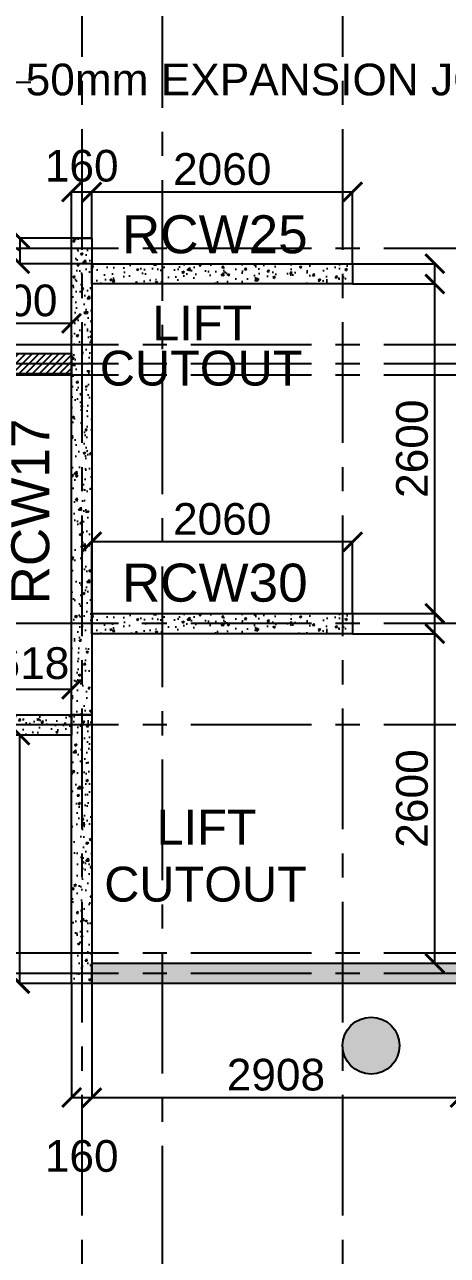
# Model space of a CAD drawing. Header units: inches. Extents: x 207135 to 337634, y -175669 to -89669.
# Drawn here: x 254051 to 257392, y -115947 to -106236 of the extents above; entities that cross this region are included whole.
import ezdxf

# ---------------------------------------------------------------- set-up
doc = ezdxf.new("R2010")
doc.units = ezdxf.units.IN
doc.header["$MEASUREMENT"] = 0
doc.linetypes.add('CENTER', pattern=[50.8, 31.75, -6.35, 6.35, -6.35])
for name, color, linetype in [('160 R.C. WALL HAT', 8, 'Continuous'), ('160 R.C.WALL', 6, 'Continuous'), ('ARROW', 5, 'Continuous'), ('DIM', 251, 'Continuous'), ('GRID', 8, 'CENTER'), ('JKEC COL', 6, 'Continuous'), ('JKEC COL HAT', 2, 'Continuous'), ('SHEAR WALL', 6, 'Continuous'), ('SHEAR WALL NAME', 3, 'Continuous'), ('SHEARWALL HATCH', 8, 'Continuous'), ('TEXT-1', 3, 'Continuous')]:
    doc.layers.add(name, color=color, linetype=linetype)
doc.layers.add('text', color=4, linetype='Continuous', lineweight=30)
doc.styles.add('T200', font='sanss___.ttf', dxfattribs={"height": 250})
doc.styles.add('T300', font='sanss___.ttf', dxfattribs={"height": 350})
doc.dimstyles.new('T 200', dxfattribs={"dimtxt": 250, "dimasz": 150, "dimexe": 1, "dimexo": 0, "dimgap": 50, "dimtad": 1, "dimdec": 0, "dimdsep": 46, "dimtxsty": 'T200', "dimblk": 'ARCHTICK', "dimcen": 2.5, "dimdle": 1, "dimclrd": 5, "dimclre": 253, "dimclrt": 1, "dimadec": 0, "dimazin": 0, "dimtfac": 1, "dimtdec": 0, "dimtmove": 2, "dimatfit": 3, "dimfxl": 0, "dimarcsym": 0})
doc.dimstyles.new('T 300', dxfattribs={"dimtxt": 250, "dimasz": 150, "dimexe": 1, "dimexo": 0, "dimgap": 50, "dimtad": 1, "dimdec": 0, "dimrnd": 5, "dimdsep": 46, "dimtxsty": 'T200', "dimblk": 'ARCHTICK', "dimcen": 2.5, "dimdle": 1, "dimclrd": 5, "dimclre": 253, "dimclrt": 4, "dimadec": 0, "dimazin": 0, "dimtfac": 1, "dimtdec": 0, "dimtmove": 2, "dimatfit": 3, "dimfxl": 0, "dimarcsym": 0})
pattern_1 = [(50, (2161803.26, 279547.85), (179.315046, -15.688034), [18.75, -206.25]), (355, (2161803.26, 279547.85), (-34.687833, 188.048033), [15, -165]), (100.451444, (2161818.2, 279546.54), (144.627212, 172.359998), [15.935048, -175.285528]), (46.1842, (2161803.26, 279597.85), (266.810333, -41.37982), [28.125, -309.375]), (96.635635, (2161825.5, 279594.4), (233.665486, 243.52965), [23.902586, -262.92844]), (351.184164, (2161803.26, 279597.85), (233.665486, 243.52965), [22.5, -247.5]), (21, (2161828.26, 279585.35), (149.226763, -100.654723), [18.75, -206.25]), (326, (2161828.26, 279585.35), (60.828833, 181.287511), [15, -165]), (71.451445, (2161840.7, 279576.96), (210.055594, 80.632788), [15.935047, -175.285528]), (37.5, (2161803.26, 279547.85), (3.0399638, 83.2234635), [0, -163, 0, -167.5, 0, -165.625]), (7.5, (2161803.26, 279547.85), (65.7673844, 98.602928), [0, -95.5, 0, -159.25, 0, -63.125]), (327.5, (2161747.51, 279547.85), (133.455609, -5.638718), [0, -62.5, 0, -195, 0, -258.75]), (317.5, (2161722.51, 279547.85), (145.796542, 25.0262456), [0, -81.25, 0, -129.5, 0, -183.75])]

# ---------------------------------------------------------------- blocks, each defined once
blk = doc.blocks.new('_ARCHTICK')
at = {"color": 0, "linetype": 'ByBlock', "const_width": 0.15}
blk.add_lwpolyline([(-0.5, -0.5), (0.5, 0.5)], dxfattribs=at)
blk = doc.blocks.new('*D354')
at = {"layer": 'Defpoints', "color": 0}
for p in [(254422.7, -111480.8), (253804.4, -111662.5, 14.7), (254422.7, -111682.5, 14.7)]:
    blk.add_point(p, dxfattribs=at)
at = {"layer": 'DIM', "color": 5, "lineweight": -2}
blk.add_line((253803.4, -111480.8), (254423.7, -111480.8), dxfattribs=at)
at = {"layer": 'DIM', "color": 253, "lineweight": -2}
for p, q in [((253804.4, -111662.5), (253804.4, -111479.8)), ((254422.7, -111682.5), (254422.7, -111479.8))]:
    blk.add_line(p, q, dxfattribs=at)
at = {"layer": 'DIM', "color": 5, "lineweight": -2, "xscale": 150, "yscale": 150, "zscale": 150, "rotation": 180}
blk.add_blockref('_ARCHTICK', (253804.4, -111480.8), dxfattribs=at)
at = {"layer": 'DIM', "color": 5, "lineweight": -2, "xscale": 150, "yscale": 150, "zscale": 150}
blk.add_blockref('_ARCHTICK', (254422.7, -111480.8), dxfattribs=at)
at = {"layer": 'DIM', "color": 1, "insert": (254113.6, -111275.9), "char_height": 250, "attachment_point": 5, "style": 'T200'}
blk.add_mtext('618', dxfattribs=at)
blk = doc.blocks.new('*D359')
at = {"layer": 'Defpoints', "color": 0}
for p in [(254422.7, -108592.9), (253422.7, -108832.3, 14.7), (254422.7, -108832.3, 14.7)]:
    blk.add_point(p, dxfattribs=at)
at = {"layer": 'DIM', "color": 5, "lineweight": -2}
blk.add_line((253421.7, -108592.9), (254423.7, -108592.9), dxfattribs=at)
at = {"layer": 'DIM', "color": 253, "lineweight": -2}
for p, q in [((253422.7, -108832.3), (253422.7, -108591.9)), ((254422.7, -108832.3), (254422.7, -108591.9))]:
    blk.add_line(p, q, dxfattribs=at)
at = {"layer": 'DIM', "color": 5, "lineweight": -2, "xscale": 150, "yscale": 150, "zscale": 150, "rotation": 180}
blk.add_blockref('_ARCHTICK', (253422.7, -108592.9), dxfattribs=at)
at = {"layer": 'DIM', "color": 5, "lineweight": -2, "xscale": 150, "yscale": 150, "zscale": 150}
blk.add_blockref('_ARCHTICK', (254422.7, -108592.9), dxfattribs=at)
at = {"layer": 'DIM', "color": 1, "insert": (253922.7, -108414.1), "char_height": 250, "attachment_point": 5, "style": 'T200'}
blk.add_mtext('1000', dxfattribs=at)
blk = doc.blocks.new('*D361')
at = {"layer": 'Defpoints', "color": 0}
for p in [(254422.7, -113802.5, 14.7), (254582.7, -113802.5, 14.7), (254582.7, -114701.9)]:
    blk.add_point(p, dxfattribs=at)
at = {"layer": 'DIM', "color": 253, "lineweight": -2}
for p, q in [((254422.7, -113802.5), (254422.7, -114702.9)), ((254582.7, -113802.5), (254582.7, -114702.9))]:
    blk.add_line(p, q, dxfattribs=at)
at = {"layer": 'DIM', "color": 5, "lineweight": -2}
blk.add_line((254421.7, -114701.9), (254583.7, -114701.9), dxfattribs=at)
at = {"layer": 'DIM', "color": 5, "lineweight": -2, "xscale": 150, "yscale": 150, "zscale": 150, "rotation": 180}
blk.add_blockref('_ARCHTICK', (254422.7, -114701.9), dxfattribs=at)
at = {"layer": 'DIM', "color": 5, "lineweight": -2, "xscale": 150, "yscale": 150, "zscale": 150}
blk.add_blockref('_ARCHTICK', (254582.7, -114701.9), dxfattribs=at)
at = {"layer": 'DIM', "color": 1, "insert": (254502.7, -115164.7), "char_height": 250, "attachment_point": 5, "style": 'T200'}
blk.add_mtext('160', dxfattribs=at)
blk = doc.blocks.new('*D362')
at = {"layer": 'Defpoints', "color": 0}
for p in [(257491.2, -113802.5, 14.7), (254582.7, -113842.5, 14.7), (257491.2, -114701.9)]:
    blk.add_point(p, dxfattribs=at)
at = {"layer": 'DIM', "color": 253, "lineweight": -2}
for p, q in [((257491.2, -113802.5), (257491.2, -114702.9)), ((254582.7, -113842.5), (254582.7, -114702.9))]:
    blk.add_line(p, q, dxfattribs=at)
at = {"layer": 'DIM', "color": 5, "lineweight": -2}
blk.add_line((254581.7, -114701.9), (257492.2, -114701.9), dxfattribs=at)
at = {"layer": 'DIM', "color": 5, "lineweight": -2, "xscale": 150, "yscale": 150, "zscale": 150, "rotation": 180}
blk.add_blockref('_ARCHTICK', (254582.7, -114701.9), dxfattribs=at)
at = {"layer": 'DIM', "color": 5, "lineweight": -2, "xscale": 150, "yscale": 150, "zscale": 150}
blk.add_blockref('_ARCHTICK', (257491.2, -114701.9), dxfattribs=at)
at = {"layer": 'DIM', "color": 1, "insert": (256037, -114523.1), "char_height": 250, "attachment_point": 5, "style": 'T200'}
blk.add_mtext('2908', dxfattribs=at)
blk = doc.blocks.new('*D365')
at = {"layer": 'Defpoints', "color": 0}
for p in [(254582.7, -107922.5), (254014.3, -108122.5), (254582.7, -108122.5, 14.7)]:
    blk.add_point(p, dxfattribs=at)
at = {"layer": 'DIM', "color": 5, "lineweight": -2}
for p, q in [((253386.9, -107564.8), (253386.9, -106921)), ((254014.3, -108022.5), (253386.9, -107564.8)), ((254014.3, -107921.5), (254014.3, -108123.5))]:
    blk.add_line(p, q, dxfattribs=at)
at = {"layer": 'DIM', "color": 253, "lineweight": -2}
for p, q in [((254582.7, -107922.5), (254013.3, -107922.5)), ((254582.7, -108122.5), (254013.3, -108122.5))]:
    blk.add_line(p, q, dxfattribs=at)
at = {"layer": 'DIM', "color": 5, "lineweight": -2, "xscale": 150, "yscale": 150, "zscale": 150}
for p, rotation in [((254014.3, -107922.5), 90), ((254014.3, -108122.5), 270)]:
    blk.add_blockref('_ARCHTICK', p, dxfattribs=dict(at, rotation=rotation))
at = {"layer": 'DIM', "color": 1, "insert": (253208.2, -107242.9), "char_height": 250, "attachment_point": 5, "rotation": 90, "style": 'T200'}
blk.add_mtext('200', dxfattribs=at)
blk = doc.blocks.new('*D366')
at = {"layer": 'Defpoints', "color": 0}
for p in [(256642.7, -111042.5, 14.7), (257292.1, -111042.5), (256682.7, -113642.5, 14.7)]:
    blk.add_point(p, dxfattribs=at)
at = {"layer": 'DIM', "color": 253, "lineweight": -2}
for p, q in [((256642.7, -111042.5), (257293.1, -111042.5)), ((256682.7, -113642.5), (257293.1, -113642.5))]:
    blk.add_line(p, q, dxfattribs=at)
at = {"layer": 'DIM', "color": 5, "lineweight": -2}
blk.add_line((257292.1, -113643.5), (257292.1, -111041.5), dxfattribs=at)
at = {"layer": 'DIM', "color": 5, "lineweight": -2, "xscale": 150, "yscale": 150, "zscale": 150}
for p, rotation in [((257292.1, -111042.5), 90), ((257292.1, -113642.5), 270)]:
    blk.add_blockref('_ARCHTICK', p, dxfattribs=dict(at, rotation=rotation))
at = {"layer": 'DIM', "color": 1, "insert": (257113.2, -112342.5), "char_height": 250, "attachment_point": 5, "rotation": 90, "style": 'T200'}
blk.add_mtext('2600', dxfattribs=at)
blk = doc.blocks.new('*D367')
at = {"layer": 'Defpoints', "color": 0}
for p in [(256642.7, -110882.5, 14.7), (257292.1, -110882.5), (256642.7, -111042.5, 14.7)]:
    blk.add_point(p, dxfattribs=at)
at = {"layer": 'DIM', "color": 253, "lineweight": -2}
for p, q in [((256642.7, -110882.5), (257293.1, -110882.5)), ((256642.7, -111042.5), (257293.1, -111042.5))]:
    blk.add_line(p, q, dxfattribs=at)
at = {"layer": 'DIM', "color": 5, "lineweight": -2}
blk.add_line((257292.1, -111043.5), (257292.1, -110881.5), dxfattribs=at)
at = {"layer": 'DIM', "color": 5, "lineweight": -2, "xscale": 150, "yscale": 150, "zscale": 150}
for p, rotation in [((257292.1, -110882.5), 90), ((257292.1, -111042.5), 270)]:
    blk.add_blockref('_ARCHTICK', p, dxfattribs=dict(at, rotation=rotation))
at = {"layer": 'DIM', "color": 1, "insert": (257754.9, -110962.5), "char_height": 250, "attachment_point": 5, "rotation": 90, "style": 'T200'}
blk.add_mtext('160', dxfattribs=at)
blk = doc.blocks.new('*D368')
at = {"layer": 'Defpoints', "color": 0}
for p in [(256642.7, -108282.5, 14.7), (257292.1, -108282.5), (256642.7, -110882.5, 14.7)]:
    blk.add_point(p, dxfattribs=at)
at = {"layer": 'DIM', "color": 253, "lineweight": -2}
for p, q in [((256642.7, -108282.5), (257293.1, -108282.5)), ((256642.7, -110882.5), (257293.1, -110882.5))]:
    blk.add_line(p, q, dxfattribs=at)
at = {"layer": 'DIM', "color": 5, "lineweight": -2}
blk.add_line((257292.1, -110883.5), (257292.1, -108281.5), dxfattribs=at)
at = {"layer": 'DIM', "color": 5, "lineweight": -2, "xscale": 150, "yscale": 150, "zscale": 150}
for p, rotation in [((257292.1, -108282.5), 90), ((257292.1, -110882.5), 270)]:
    blk.add_blockref('_ARCHTICK', p, dxfattribs=dict(at, rotation=rotation))
at = {"layer": 'DIM', "color": 1, "insert": (257113.2, -109582.5), "char_height": 250, "attachment_point": 5, "rotation": 90, "style": 'T200'}
blk.add_mtext('2600', dxfattribs=at)
blk = doc.blocks.new('*D369')
at = {"layer": 'Defpoints', "color": 0}
for p in [(256642.7, -108122.5, 14.7), (257292.1, -108122.5), (256642.7, -108282.5, 14.7)]:
    blk.add_point(p, dxfattribs=at)
at = {"layer": 'DIM', "color": 253, "lineweight": -2}
for p, q in [((256642.7, -108122.5), (257293.1, -108122.5)), ((256642.7, -108282.5), (257293.1, -108282.5))]:
    blk.add_line(p, q, dxfattribs=at)
at = {"layer": 'DIM', "color": 5, "lineweight": -2}
blk.add_line((257292.1, -108283.5), (257292.1, -108121.5), dxfattribs=at)
at = {"layer": 'DIM', "color": 5, "lineweight": -2, "xscale": 150, "yscale": 150, "zscale": 150}
for p, rotation in [((257292.1, -108122.5), 90), ((257292.1, -108282.5), 270)]:
    blk.add_blockref('_ARCHTICK', p, dxfattribs=dict(at, rotation=rotation))
at = {"layer": 'DIM', "color": 1, "insert": (257754.9, -108202.5), "char_height": 250, "attachment_point": 5, "rotation": 90, "style": 'T200'}
blk.add_mtext('160', dxfattribs=at)
blk = doc.blocks.new('*D370')
at = {"layer": 'Defpoints', "color": 0}
for p in [(254582.7, -107556.4), (254422.7, -107922.5, 14.7), (254582.7, -107922.5)]:
    blk.add_point(p, dxfattribs=at)
at = {"layer": 'DIM', "color": 5, "lineweight": -2}
blk.add_line((254421.7, -107556.4), (254583.7, -107556.4), dxfattribs=at)
at = {"layer": 'DIM', "color": 253, "lineweight": -2}
for p, q in [((254422.7, -107922.5), (254422.7, -107555.4)), ((254582.7, -107922.5), (254582.7, -107555.4))]:
    blk.add_line(p, q, dxfattribs=at)
at = {"layer": 'DIM', "color": 5, "lineweight": -2, "xscale": 150, "yscale": 150, "zscale": 150, "rotation": 180}
blk.add_blockref('_ARCHTICK', (254422.7, -107556.4), dxfattribs=at)
at = {"layer": 'DIM', "color": 5, "lineweight": -2, "xscale": 150, "yscale": 150, "zscale": 150}
blk.add_blockref('_ARCHTICK', (254582.7, -107556.4), dxfattribs=at)
at = {"layer": 'DIM', "color": 1, "insert": (254502.7, -107351.4), "char_height": 250, "attachment_point": 5, "style": 'T200'}
blk.add_mtext('160', dxfattribs=at)
blk = doc.blocks.new('*D371')
at = {"layer": 'Defpoints', "color": 0}
for p in [(256642.7, -107556.4), (254582.7, -107922.5), (256642.7, -108122.5, 14.7)]:
    blk.add_point(p, dxfattribs=at)
at = {"layer": 'DIM', "color": 5, "lineweight": -2}
blk.add_line((254581.7, -107556.4), (256643.7, -107556.4), dxfattribs=at)
at = {"layer": 'DIM', "color": 253, "lineweight": -2}
for p, q in [((254582.7, -107922.5), (254582.7, -107555.4)), ((256642.7, -108122.5), (256642.7, -107555.4))]:
    blk.add_line(p, q, dxfattribs=at)
at = {"layer": 'DIM', "color": 5, "lineweight": -2, "xscale": 150, "yscale": 150, "zscale": 150, "rotation": 180}
blk.add_blockref('_ARCHTICK', (254582.7, -107556.4), dxfattribs=at)
at = {"layer": 'DIM', "color": 5, "lineweight": -2, "xscale": 150, "yscale": 150, "zscale": 150}
blk.add_blockref('_ARCHTICK', (256642.7, -107556.4), dxfattribs=at)
at = {"layer": 'DIM', "color": 1, "insert": (255612.7, -107377.4), "char_height": 250, "attachment_point": 5, "style": 'T200'}
blk.add_mtext('2060', dxfattribs=at)
blk = doc.blocks.new('*D372')
at = {"layer": 'Defpoints', "color": 0}
for p in [(254014.3, -111842.5), (254422.7, -111842.5, 14.7), (254422.7, -113802.5, 14.7)]:
    blk.add_point(p, dxfattribs=at)
at = {"layer": 'DIM', "color": 253, "lineweight": -2}
for p, q in [((254422.7, -111842.5), (254013.3, -111842.5)), ((254422.7, -113802.5), (254013.3, -113802.5))]:
    blk.add_line(p, q, dxfattribs=at)
at = {"layer": 'DIM', "color": 5, "lineweight": -2}
blk.add_line((254014.3, -113803.5), (254014.3, -111841.5), dxfattribs=at)
at = {"layer": 'DIM', "color": 5, "lineweight": -2, "xscale": 150, "yscale": 150, "zscale": 150}
for p, rotation in [((254014.3, -111842.5), 90), ((254014.3, -113802.5), 270)]:
    blk.add_blockref('_ARCHTICK', p, dxfattribs=dict(at, rotation=rotation))
at = {"layer": 'DIM', "color": 1, "insert": (253835.3, -112822.5), "char_height": 250, "attachment_point": 5, "rotation": 90, "style": 'T200'}
blk.add_mtext('1960', dxfattribs=at)
blk = doc.blocks.new('A$C49F5721B')
at = {"layer": 'JKEC COL HAT'}
h = blk.add_hatch(color=2, dxfattribs=at)
h.dxf.hatch_style = 1
edge = h.paths.add_edge_path()
edge.add_arc((2206, -650), 225, 0, 360)
at = {"layer": 'JKEC COL'}
blk.add_circle((2206, -650), 225, dxfattribs=at)
blk = doc.blocks.new('*D682')
at = {"layer": 'Defpoints', "color": 0}
for p in [(254582.7, -110316.9), (254582.7, -110882.5, 14.7), (256642.7, -110882.5, 14.7)]:
    blk.add_point(p, dxfattribs=at)
at = {"layer": 'DIM', "color": 5, "lineweight": -2}
blk.add_line((256643.7, -110316.9), (254581.7, -110316.9), dxfattribs=at)
at = {"layer": 'DIM', "color": 253, "lineweight": -2}
for p, q in [((254582.7, -110882.5), (254582.7, -110315.9)), ((256642.7, -110882.5), (256642.7, -110315.9))]:
    blk.add_line(p, q, dxfattribs=at)
at = {"layer": 'DIM', "color": 5, "lineweight": -2, "xscale": 150, "yscale": 150, "zscale": 150, "rotation": 180}
blk.add_blockref('_ARCHTICK', (254582.7, -110316.9), dxfattribs=at)
at = {"layer": 'DIM', "color": 5, "lineweight": -2, "xscale": 150, "yscale": 150, "zscale": 150}
blk.add_blockref('_ARCHTICK', (256642.7, -110316.9), dxfattribs=at)
at = {"layer": 'DIM', "color": 1, "insert": (255612.7, -110138), "char_height": 250, "attachment_point": 5, "style": 'T200'}
blk.add_mtext('2060', dxfattribs=at)

msp = doc.modelspace()

# ---------------------------------------------------------------- hatches: boundary and pattern name
at = {"layer": '160 R.C. WALL HAT'}
h = msp.add_hatch(dxfattribs=at)
h.set_pattern_fill('AR-CONC', color=256, scale=25)
h.set_pattern_definition([(50, (2159743.26, 281507.85), (179.315046, -15.688034), [18.75, -206.25]), (355, (2159743.26, 281507.85), (-34.687833, 188.048033), [15, -165]), (100.451444, (2159758.2, 281506.54), (144.627212, 172.359998), [15.935048, -175.285528]), (46.1842, (2159743.26, 281557.85), (266.810333, -41.37982), [28.125, -309.375]), (96.635635, (2159765.5, 281554.4), (233.665486, 243.52965), [23.902586, -262.92844]), (351.184164, (2159743.26, 281557.85), (233.665486, 243.52965), [22.5, -247.5]), (21, (2159768.26, 281545.35), (149.226763, -100.654723), [18.75, -206.25]), (326, (2159768.26, 281545.35), (60.828833, 181.287511), [15, -165]), (71.451445, (2159780.7, 281536.96), (210.055594, 80.632788), [15.935047, -175.285528]), (37.5, (2159743.26, 281507.85), (3.0399638, 83.2234635), [0, -163, 0, -167.5, 0, -165.625]), (7.5, (2159743.26, 281507.85), (65.7673844, 98.602928), [0, -95.5, 0, -159.25, 0, -63.125]), (327.5, (2159687.51, 281507.85), (133.455609, -5.638718), [0, -62.5, 0, -195, 0, -258.75]), (317.5, (2159662.51, 281507.85), (145.796542, 25.0262456), [0, -81.25, 0, -129.5, 0, -183.75])])
h.paths.add_polyline_path([(254582.7, -107922.5), (254422.7, -107922.5), (254422.7, -111682.5), (254582.7, -111682.5)])
h = msp.add_hatch(dxfattribs=at)
h.set_pattern_fill('AR-CONC', color=256, scale=25)
h.set_pattern_definition([(50, (2159903.26, 284907.85), (179.315046, -15.688034), [18.75, -206.25]), (355, (2159903.26, 284907.85), (-34.687833, 188.048033), [15, -165]), (100.451444, (2159918.2, 284906.54), (144.627212, 172.359998), [15.935048, -175.285528]), (46.1842, (2159903.26, 284957.85), (266.810333, -41.37982), [28.125, -309.375]), (96.635635, (2159925.5, 284954.4), (233.665486, 243.52965), [23.902586, -262.92844]), (351.184164, (2159903.26, 284957.85), (233.665486, 243.52965), [22.5, -247.5]), (21, (2159928.26, 284945.35), (149.226763, -100.654723), [18.75, -206.25]), (326, (2159928.26, 284945.35), (60.828833, 181.287511), [15, -165]), (71.451445, (2159940.7, 284936.96), (210.055594, 80.632788), [15.935047, -175.285528]), (37.5, (2159903.26, 284907.85), (3.0399638, 83.2234635), [0, -163, 0, -167.5, 0, -165.625]), (7.5, (2159903.26, 284907.85), (65.7673844, 98.602928), [0, -95.5, 0, -159.25, 0, -63.125]), (327.5, (2159847.51, 284907.85), (133.455609, -5.638718), [0, -62.5, 0, -195, 0, -258.75]), (317.5, (2159822.51, 284907.85), (145.796542, 25.0262456), [0, -81.25, 0, -129.5, 0, -183.75])])
h.paths.add_polyline_path([(256642.7, -108122.5), (254582.7, -108122.5), (254582.7, -108282.5), (256482.7, -108282.5), (256642.7, -108282.5)])
h = msp.add_hatch(dxfattribs=at)
h.set_pattern_fill('AR-CONC', color=256, scale=25)
h.set_pattern_definition([(50, (2159903.26, 282147.85), (179.315046, -15.688034), [18.75, -206.25]), (355, (2159903.26, 282147.85), (-34.687833, 188.048033), [15, -165]), (100.451444, (2159918.2, 282146.54), (144.627212, 172.359998), [15.935048, -175.285528]), (46.1842, (2159903.26, 282197.85), (266.810333, -41.37982), [28.125, -309.375]), (96.635635, (2159925.5, 282194.4), (233.665486, 243.52965), [23.902586, -262.92844]), (351.184164, (2159903.26, 282197.85), (233.665486, 243.52965), [22.5, -247.5]), (21, (2159928.26, 282185.35), (149.226763, -100.654723), [18.75, -206.25]), (326, (2159928.26, 282185.35), (60.828833, 181.287511), [15, -165]), (71.451445, (2159940.7, 282176.96), (210.055594, 80.632788), [15.935047, -175.285528]), (37.5, (2159903.26, 282147.85), (3.0399638, 83.2234635), [0, -163, 0, -167.5, 0, -165.625]), (7.5, (2159903.26, 282147.85), (65.7673844, 98.602928), [0, -95.5, 0, -159.25, 0, -63.125]), (327.5, (2159847.51, 282147.85), (133.455609, -5.638718), [0, -62.5, 0, -195, 0, -258.75]), (317.5, (2159822.51, 282147.85), (145.796542, 25.0262456), [0, -81.25, 0, -129.5, 0, -183.75])])
h.paths.add_polyline_path([(256642.7, -110882.5), (254582.7, -110882.5), (254582.7, -111042.5), (256642.7, -111042.5)])
h = msp.add_hatch(dxfattribs=at)
h.set_pattern_fill('AR-CONC', color=256, scale=25)
h.set_pattern_definition(pattern_1)
h.paths.add_polyline_path([(253804.4, -111682.5), (253804.4, -111842.5), (254422.7, -111842.5), (254422.7, -111682.5)])
h.paths.add_polyline_path([(252514.4, -111842.5), (252514.4, -111682.5), (251799.5, -111682.5), (251799.5, -111842.5)])
h = msp.add_hatch(dxfattribs=at)
h.set_pattern_fill('AR-CONC', color=256, scale=25)
h.set_pattern_definition(pattern_1)
h.paths.add_polyline_path([(254422.7, -111682.5), (254582.7, -111682.5), (254582.7, -113802.5), (254422.7, -113802.5)])
h = msp.add_hatch(dxfattribs=at)
h.set_pattern_fill('AR-CONC', color=256, scale=25)
h.set_pattern_definition(pattern_1)
h.paths.add_polyline_path([(257491.4, -113802.5), (257491.5, -113642.5), (254582.7, -113642.5), (254582.6, -113802.5)])
h.paths.add_polyline_path([(259492.5, -113642.5), (259492.5, -113802.5), (263660.7, -113802.5), (263660.7, -113642.5)])
at = {"layer": 'SHEARWALL HATCH'}
h = msp.add_hatch(dxfattribs=at)
h.set_pattern_fill('ANSI31', color=5, scale=300)
h.set_pattern_definition([(45, (2124542.952, 287067.85), (-26.5165043, 26.5165043), [])])
h.paths.add_polyline_path([(253422.7, -108832.3), (253422.7, -108992), (254422.7, -108992), (254422.7, -108832.3)])

# ---------------------------------------------------------------- linework, layer by layer
at = {"layer": '160 R.C.WALL', "elevation": 14.7}
for points in [[(254582.7, -111682.5), (254422.7, -111682.5), (254422.7, -107922.5), (254582.7, -107922.5)], [(254582.7, -108122.5), (256642.7, -108122.5), (256642.7, -108282.5), (254582.7, -108282.5)], [(253422.7, -108832.3), (254422.7, -108832.3), (254422.7, -108992), (253422.7, -108992)], [(253422.7, -108832.3), (254422.7, -108832.3), (254422.7, -108992), (253422.7, -108992)], [(254582.7, -110882.5), (256642.7, -110882.5), (256642.7, -111042.5), (254582.7, -111042.5)], [(251799.5, -111682.5), (254422.7, -111682.5), (254422.7, -111842.5), (251799.5, -111842.5)], [(254422.7, -111682.5), (254582.7, -111682.5), (254582.7, -113802.5), (254422.7, -113802.5)]]:
    msp.add_lwpolyline(points, close=True, dxfattribs=at)
msp.add_lwpolyline([(257491.2, -113802.5), (254582.7, -113802.5), (254582.7, -113642.5), (257491.2, -113642.5)], dxfattribs=at)
at = {"layer": 'GRID', "ltscale": 30}
for p, q in [((254502.7, -94868.8, 14.7), (254502.7, -126522.9, 14.7)), ((256562.7, -94868.8, 14.7), (256562.7, -126522.9, 14.7)), ((255138.9, -95271.4, 14.7), (255138.9, -126522.9, 14.7)), ((300513.9, -108002.5, 14.7), (213696.9, -108002.5, 14.7)), ((300513.9, -108762.5, 14.7), (213696.9, -108762.5, 14.7)), ((300513.9, -108912.1, 14.7), (213155.5, -108912.1, 14.7)), ((300513.9, -109002.5, 14.7), (213957.9, -109002.5, 14.7)), ((300513.9, -110962.5, 14.7), (213869.4, -110962.5, 14.7)), ((300513.9, -111762.5, 14.7), (213696.9, -111762.5, 14.7)), ((300513.9, -113562.5, 14.7), (213893.9, -113562.5, 14.7)), ((300513.9, -113722.5, 14.7), (213696.9, -113722.5, 14.7))]:
    msp.add_line(p, q, dxfattribs=at)

# ---------------------------------------------------------------- block references
at = {"layer": 'SHEAR WALL'}
msp.add_blockref('A$C49F5721B', (254582.7, -113642.5, 14.7), dxfattribs=at)

# ---------------------------------------------------------------- texts
at = {"layer": 'SHEAR WALL NAME', "color": 2, "ltscale": 7, "style": 'T300'}
msp.add_text('RCW25', height=300, dxfattribs=at).set_placement((254820.8, -108040.7))
at = {"layer": 'SHEAR WALL NAME', "ltscale": 7, "style": 'T300'}
msp.add_text('RCW17', height=300, rotation=90, dxfattribs=at).set_placement((254246.6, -110811.9))
msp.add_text('RCW30', height=300, dxfattribs=at).set_placement((254820.8, -110789.4))
at = {"layer": 'text', "color": 30, "style": 'T300'}
for s, p in [('LIFT', (255059.9, -108728.4)), ('CUTOUT', (254646.2, -109084.3)), ('LIFT', (255094.5, -112706.5)), ('CUTOUT', (254680.8, -113155.7))]:
    msp.add_text(s, height=275, dxfattribs=at).set_placement(p)
at = {"layer": 'TEXT-1', "style": 'T200'}
msp.add_text('50mm EXPANSION JOINT', height=250, dxfattribs=at).set_placement((254060.3, -106794.3))

# ---------------------------------------------------------------- dimensions: what is measured, and where the dimension line sits
at = {"layer": 'DIM'}
dim = msp.add_linear_dim(base=(254014.3, -108122.5), p1=(254582.7, -107922.5), p2=(254582.7, -108122.5, 14.7), angle=90, dimstyle='T 200', override={"dimtmove": 1}, dxfattribs=at)
dim.commit()
dim.dimension.update_dxf_attribs({"geometry": '*D365', "text_midpoint": (253386.9, -107514.8), "dimtype": 160})
for base, p1, p2, picture, middle in [((254582.7, -107556.4), (254422.7, -107922.5, 14.7), (254582.7, -107922.5), '*D370', (254502.7, -107351.4)), ((256642.7, -107556.4), (254582.7, -107922.5), (256642.7, -108122.5, 14.7), '*D371', (255612.7, -107377.4)), ((254422.7, -108592.9), (253422.7, -108832.3, 14.7), (254422.7, -108832.3, 14.7), '*D359', (253922.7, -108414.1)), ((254582.7, -110316.9), (256642.7, -110882.5, 14.7), (254582.7, -110882.5, 14.7), '*D682', (255612.7, -110138)), ((254422.7, -111480.8), (253804.4, -111662.5, 14.7), (254422.7, -111682.5, 14.7), '*D354', (254113.6, -111275.9)), ((254582.7, -114701.9), (254422.7, -113802.5, 14.7), (254582.7, -113802.5, 14.7), '*D361', (254502.7, -115164.7)), ((257491.1945, -114701.871), (254582.7129, -113842.5194, 14.741), (257491.1945, -113802.5194, 14.741), '*D362', (256036.9537, -114523.0987))]:
    dim = msp.add_linear_dim(base=base, p1=p1, p2=p2, dimstyle='T 200', dxfattribs=at)
    dim.commit()
    dim.dimension.update_dxf_attribs({"geometry": picture, "text_midpoint": middle})
for base, p1, p2, picture, middle in [((257292.1, -108122.5), (256642.7, -108282.5, 14.7), (256642.7, -108122.5, 14.7), '*D369', (257754.9, -108202.5)), ((257292.1, -108282.5), (256642.7, -110882.5, 14.7), (256642.7, -108282.5, 14.7), '*D368', (257113.2, -109582.5)), ((257292.1, -110882.5), (256642.7, -111042.5, 14.7), (256642.7, -110882.5, 14.7), '*D367', (257754.9, -110962.5)), ((257292.1, -111042.5), (256682.7, -113642.5, 14.7), (256642.7, -111042.5, 14.7), '*D366', (257113.2, -112342.5)), ((254014.3, -111842.5), (254422.7, -113802.5, 14.7), (254422.7, -111842.5, 14.7), '*D372', (253835.3, -112822.5))]:
    dim = msp.add_linear_dim(base=base, p1=p1, p2=p2, angle=90, dimstyle='T 200', dxfattribs=at)
    dim.commit()
    dim.dimension.update_dxf_attribs({"geometry": picture, "text_midpoint": middle})

# ---------------------------------------------------------------- leaders
at = {"layer": 'ARROW'}
msp.add_leader([(252337, -106081.5), (253396.1, -106690.9), (254101.5, -106690.9)], dimstyle='T 300', override={"dimasz": 300, "dimtad": 0}, dxfattribs=at)

doc.saveas('drawing.dxf')
